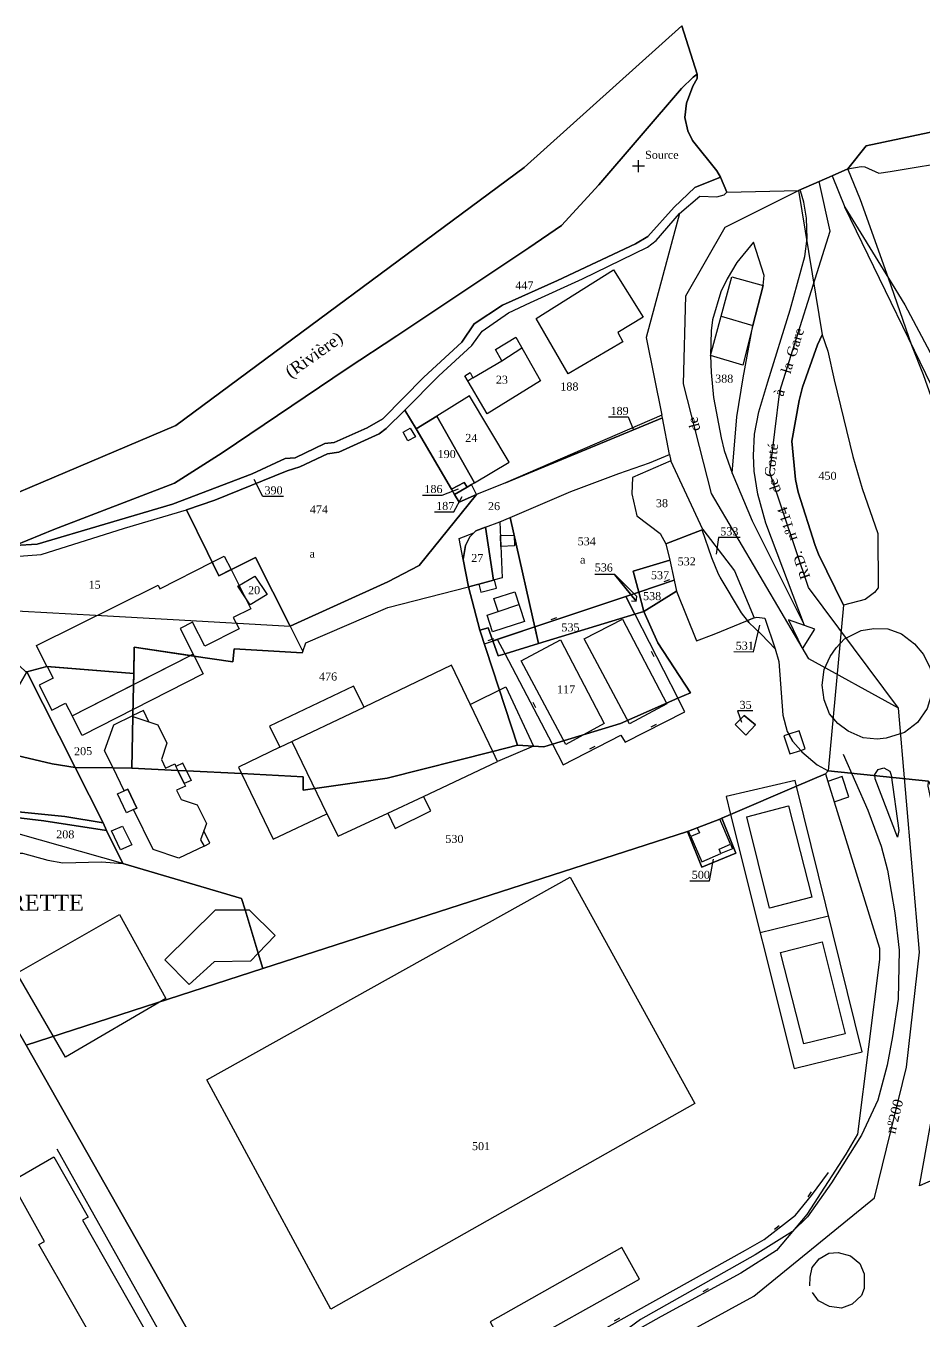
# Model space of a CAD drawing. Extents: x 1207496 to 1208323, y 6152740 to 6153721.
# Drawn here: x 1207874.5 to 1208099, y 6153397.5 to 6153721.1 of the extents above; entities that cross this region are included whole.
import ezdxf

# ---------------------------------------------------------------- set-up
doc = ezdxf.new("R2010")
doc.units = 0
doc.linetypes.add('CONTINU', pattern=[0])
doc.layers.get('0').update_dxf_attribs({"linetype": 'CONTINU'})
for name, color, linetype in [('1LIEUDIT', 7, 'CONTINU'), ('1PARCELLE', 7, 'CONTINU'), ('1SECTION', 7, 'CONTINU'), ('1SUBDFISC', 7, 'CONTINU'), ('1SUBDSECT', 7, 'CONTINU'), ('1TRONFLUV', 7, 'CONTINU'), ('1TROUPARCELLE', 7, 'CONTINU'), ('1ZONCOMM', 7, 'CONTINU'), ('3BATIDUR', 7, 'CONTINU'), ('3BATILEGER', 7, 'CONTINU'), ('3CALVAIRE', 7, 'CONTINU'), ('3CALVAIRETEX', 7, 'CONTINU'), ('3CHEMIN', 7, 'CONTINU'), ('3FISCLINE', 7, 'CONTINUOUS'), ('3FLECHEPAR', 7, 'CONTINU'), ('3LIEUDITTEX', 7, 'CONTINU'), ('3LIMNONPARC', 7, 'CONTINU'), ('3MURNONMI', 7, 'CONTINU'), ('3PARCELLETEX', 7, 'CONTINU'), ('3SENTIER', 7, 'CONTINU'), ('3SNCF', 7, 'CONTINU'), ('3SUBDFISCTEX', 7, 'CONTINU'), ('3TRONFLUVTEX', 7, 'CONTINU'), ('3ZONCOMMTEX', 7, 'CONTINU')]:
    doc.layers.add(name, color=color, linetype=linetype)
doc.styles.get("Standard").update_dxf_attribs({"font": 'Times New Roman'})

# ---------------------------------------------------------------- blocks, each defined once
blk = doc.blocks.new('MURNOMI')
blk.add_line((-0.75, 0.5), (0.75, 0.5))
blk = doc.blocks.new('DETATOPO')
for points in [[(-1.5, 0), (1.5, 0)], [(0, -1.5), (0, 1.5)]]:
    blk.add_lwpolyline(points)

msp = doc.modelspace()

# ---------------------------------------------------------------- linework, layer by layer
at = {"layer": '1LIEUDIT'}
for points in [[(1207836.22, 6153589.14), (1207912, 6153621.29), (1207999, 6153685.72), (1208038.39, 6153721.12), (1208042.26, 6153709.04), (1208042.22, 6153707.98), (1208041.14, 6153706.04), (1208039.57, 6153701.84), (1208039.17, 6153698.27), (1208039.9, 6153694.91), (1208041.11, 6153692.51), (1208047.21, 6153684.9), (1208048.06, 6153683.34), (1208049.71, 6153679.57), (1208067.58, 6153679.99), (1208073.48, 6153643.96), (1208073.48, 6153643.96), (1208072.32, 6153641.46), (1208068.59, 6153630.81), (1208067.72, 6153627.55), (1208065.95, 6153617.38), (1208066.85, 6153607.79), (1208067.5, 6153604.64), (1208071.78, 6153591.27), (1208072.59, 6153589.14), (1208078.8, 6153576.4), (1208074.99, 6153535), (1208074.34, 6153534.21), (1208067.09, 6153531.11), (1208050.62, 6153524.06), (1208048.43, 6153523.13), (1208047.93, 6153522.93), (1208042.29, 6153520.76), (1208040.05, 6153519.89), (1208039.81, 6153519.8), (1207933.71, 6153485.6), (1207874.55, 6153466.43), (1207871.32, 6153472.1)], [(1208104.53, 6153695.36), (1208084.47, 6153691.12), (1208079.89, 6153685.39), (1208075.98, 6153683.67), (1208072.75, 6153682.26), (1208067.58, 6153679.99), (1208073.48, 6153643.96), (1208073.48, 6153643.96), (1208072.32, 6153641.46), (1208068.59, 6153630.81), (1208067.72, 6153627.55), (1208065.95, 6153617.38), (1208066.85, 6153607.79), (1208067.5, 6153604.64), (1208071.78, 6153591.27), (1208072.59, 6153589.14), (1208078.8, 6153576.4), (1208074.99, 6153535), (1208100.09, 6153532.43)], [(1208100.09, 6153532.43), (1208074.99, 6153535), (1208074.34, 6153534.21), (1208067.09, 6153531.11), (1208050.62, 6153524.06), (1208048.43, 6153523.13), (1208047.93, 6153522.93), (1208042.29, 6153520.76), (1208040.05, 6153519.89), (1208039.81, 6153519.8), (1207933.71, 6153485.6), (1207874.55, 6153466.43), (1207871.32, 6153472.1)]]:
    msp.add_lwpolyline(points, dxfattribs=at)
at = {"layer": '1PARCELLE'}
for points in [[(1208048.06, 6153683.34), (1208047.21, 6153684.9), (1208041.11, 6153692.51), (1208039.9, 6153694.91), (1208039.17, 6153698.27), (1208039.57, 6153701.84), (1208041.14, 6153706.04), (1208042.22, 6153707.98), (1208042.26, 6153709.04), (1208041.23, 6153708.34), (1208038.38, 6153705.5), (1208017.66, 6153681.38), (1208008.39, 6153671.25), (1208000.18, 6153665.7), (1207967.24, 6153643.68), (1207954.82, 6153635.5), (1207923.57, 6153614.4), (1207911.66, 6153606.83), (1207881.48, 6153595.26), (1207871.79, 6153591.29), (1207877.33, 6153591.62), (1207911.17, 6153601.58), (1207931.07, 6153609.2), (1207939.32, 6153613.06), (1207941.81, 6153613.21), (1207949.19, 6153616.78), (1207951.52, 6153617.03), (1207959.82, 6153620.69), (1207963.75, 6153622.96), (1207973.97, 6153633.34), (1207983.48, 6153642.06), (1207986.53, 6153646.64), (1207993.59, 6153651.3), (1208007.38, 6153657.49), (1208026.82, 6153666.65), (1208029.9, 6153668.48), (1208036.52, 6153675.83), (1208041.65, 6153680.72), (1208048.06, 6153683.34)], [(1207985.84, 6153606.5), (1207986.61, 6153606.96), (1207995.26, 6153612.1), (1207985.38, 6153628.7), (1207977.2, 6153623.62), (1207972.06, 6153620.41), (1207969.24, 6153625.12), (1207977.74, 6153633.67), (1207985.96, 6153641.29), (1207988.53, 6153644.88), (1207995.15, 6153649.42), (1208000.58, 6153652.02), (1208013.58, 6153657.93), (1208029.88, 6153665.81), (1208031.97, 6153667.52), (1208037.86, 6153674.28), (1208029.5, 6153643.22), (1208033.45, 6153623.89), (1207994.34, 6153606.97), (1207987.15, 6153604), (1207985.84, 6153606.5)], [(1208053.72, 6153633.16), (1208056.18, 6153646.25), (1208058.74, 6153656.21), (1208059.01, 6153658.76), (1208056.3, 6153667.1), (1208052.14, 6153661.96), (1208049.74, 6153657.94), (1208048.19, 6153654.63), (1208046.1, 6153647.66), (1208045.75, 6153644.92), (1208045.57, 6153638.79), (1208045.73, 6153634.51), (1208046.33, 6153628.23), (1208048.22, 6153618.2), (1208049, 6153615.05), (1208051.01, 6153609.39), (1208052.17, 6153623.41), (1208053.72, 6153633.16)], [(1207989.81, 6153624.19), (1207984.17, 6153633.66), (1207985.5, 6153634.5), (1207986.22, 6153633.15), (1207993.41, 6153637.45), (1207991.84, 6153640.23), (1207996.93, 6153643.35), (1208003.12, 6153632.43), (1207989.81, 6153624.19)], [(1208084.26, 6153577.78), (1208078.8, 6153576.4), (1208072.59, 6153589.14), (1208071.78, 6153591.27), (1208067.5, 6153604.64), (1208066.85, 6153607.79), (1208065.95, 6153617.38), (1208067.72, 6153627.55), (1208068.59, 6153630.81), (1208072.32, 6153641.46), (1208073.48, 6153643.96), (1208074.87, 6153639.82), (1208076.52, 6153632.7), (1208081.18, 6153613.48), (1208083.45, 6153605.56), (1208087.37, 6153594.26), (1208087.5, 6153580.74), (1208086.6, 6153579.53), (1208084.26, 6153577.78)], [(1207986.61, 6153606.96), (1207995.26, 6153612.1), (1207985.38, 6153628.7), (1207977.2, 6153623.62), (1207986.61, 6153606.96)], [(1207987.15, 6153604), (1207972.78, 6153586.25), (1207964.92, 6153582.22), (1207940.55, 6153571.13), (1207931.89, 6153588.3), (1207925.37, 6153585.03), (1207922.73, 6153583.7), (1207919.87, 6153589.54), (1207914.62, 6153600.22), (1207921.7, 6153602.6), (1207939.77, 6153609.92), (1207942.96, 6153610.94), (1207949.92, 6153614.16), (1207952.73, 6153614.6), (1207962.77, 6153619.16), (1207964.53, 6153620.48), (1207969.24, 6153625.12), (1207972.06, 6153620.41), (1207980.89, 6153605.33), (1207981.65, 6153604.02), (1207982.76, 6153602.13), (1207987.15, 6153604)], [(1207985.84, 6153606.5), (1207986.61, 6153606.96), (1207977.2, 6153623.62), (1207972.06, 6153620.41), (1207980.89, 6153605.33), (1207984.04, 6153607.06), (1207984.76, 6153605.86), (1207985.84, 6153606.5)], [(1208033.45, 6153623.89), (1207994.34, 6153606.97), (1208033.57, 6153623.19), (1208033.45, 6153623.89)], [(1207985.15, 6153580.96), (1207983.82, 6153587.8), (1207984.38, 6153591.31), (1207985.47, 6153593.46), (1207986.45, 6153594.45), (1207986.99, 6153594.98), (1207989.33, 6153595.85), (1207992.94, 6153597.16), (1207995.53, 6153598.28), (1208010.71, 6153604.78), (1208022.67, 6153609.28), (1208030.34, 6153611.96), (1208035.38, 6153613.98), (1208033.57, 6153623.19), (1207994.34, 6153606.97), (1207987.15, 6153604), (1207972.78, 6153586.25), (1207964.92, 6153582.22), (1207940.55, 6153571.13), (1207943.68, 6153564.78), (1207944.44, 6153566.98), (1207964.95, 6153575.8), (1207985.15, 6153580.96)], [(1207991.16, 6153567.42), (1207989.99, 6153570.7), (1207987.98, 6153570.09), (1207985.15, 6153580.96), (1207987.71, 6153581.64), (1207991.4, 6153582.61), (1207989.33, 6153595.85), (1207992.94, 6153597.16), (1207995.53, 6153598.28), (1208010.71, 6153604.78), (1208022.67, 6153609.28), (1208030.34, 6153611.96), (1208035.38, 6153613.98), (1208035.7, 6153612.41), (1208026.08, 6153608.25), (1208025.91, 6153604.2), (1208027.16, 6153598.68), (1208033.02, 6153594.26), (1208034.41, 6153591.68), (1208035.43, 6153587.65), (1208026.3, 6153584.83), (1208027.67, 6153579.63), (1208024.39, 6153578.54), (1207991.16, 6153567.42)], [(1208034.41, 6153591.68), (1208043.47, 6153595.18), (1208043.67, 6153595.26), (1208035.7, 6153612.41), (1208026.08, 6153608.25), (1208025.91, 6153604.2), (1208027.16, 6153598.68), (1208033.02, 6153594.26), (1208034.41, 6153591.68)], [(1207981.65, 6153604.02), (1207984.76, 6153605.86), (1207984.04, 6153607.06), (1207980.89, 6153605.33), (1207981.65, 6153604.02)], [(1207987.15, 6153604), (1207985.84, 6153606.5), (1207984.76, 6153605.86), (1207981.65, 6153604.02), (1207982.76, 6153602.13), (1207987.15, 6153604)], [(1207879.77, 6153561.07), (1207874.74, 6153559.74), (1207874.48, 6153559.72), (1207862.05, 6153571.48), (1207860.82, 6153575.39), (1207858.53, 6153582.72), (1207871.71, 6153588.52), (1207878.33, 6153589.05), (1207899.14, 6153595.6), (1207914.62, 6153600.22), (1207919.87, 6153589.54), (1207922.73, 6153583.7), (1207925.37, 6153585.03), (1207931.89, 6153588.3), (1207940.55, 6153571.13), (1207943.68, 6153564.78), (1207943.57, 6153564.48), (1207926.56, 6153565.42), (1207926.23, 6153562.21), (1207915.89, 6153563.75), (1207901.61, 6153565.88), (1207901.47, 6153559.26), (1207879.77, 6153561.07)], [(1207985.15, 6153580.96), (1207987.71, 6153581.64), (1207991.4, 6153582.61), (1207989.33, 6153595.85), (1207986.99, 6153594.98), (1207986.45, 6153594.45), (1207985.47, 6153593.46), (1207984.38, 6153591.31), (1207983.82, 6153587.8), (1207985.15, 6153580.96)], [(1208037.1, 6153579.86), (1208042.13, 6153567.47), (1208046.52, 6153569.15), (1208054.81, 6153572.5), (1208053.31, 6153574.43), (1208047.99, 6153583.37), (1208047.55, 6153584.12), (1208045.89, 6153588.21), (1208043.47, 6153595.18), (1208034.41, 6153591.68), (1208035.43, 6153587.65), (1208036.51, 6153582.59), (1208037.1, 6153579.86)], [(1208054.81, 6153572.5), (1208053.31, 6153574.43), (1208047.99, 6153583.37), (1208047.55, 6153584.12), (1208045.89, 6153588.21), (1208043.47, 6153595.18), (1208043.67, 6153595.26), (1208051.62, 6153584.92), (1208056.48, 6153573.18), (1208054.81, 6153572.5)], [(1208027.67, 6153579.63), (1208026.3, 6153584.83), (1208035.43, 6153587.65), (1208036.51, 6153582.59), (1208027.67, 6153579.63)], [(1207930.57, 6153576.46), (1207927.47, 6153581.08), (1207931.69, 6153583.65), (1207934.81, 6153579.07), (1207930.57, 6153576.46)], [(1208036.51, 6153582.59), (1208037.1, 6153579.86), (1208028.95, 6153574.78), (1208027.67, 6153579.63), (1208036.51, 6153582.59)], [(1207932.55, 6153489.43), (1207929.29, 6153500.22), (1207928.41, 6153503.11), (1207898.76, 6153511.84), (1207894.68, 6153520.05), (1207893.8, 6153521.99), (1207886.81, 6153535.79), (1207896.29, 6153535.71), (1207900.95, 6153535.67), (1207912.5, 6153535.08), (1207914.67, 6153534.98), (1207928.43, 6153534.27), (1207943.82, 6153533.49), (1207943.78, 6153530.16), (1207964.83, 6153533.12), (1207991.19, 6153539.8), (1207997.39, 6153541.37), (1208003.97, 6153540.98), (1208006.07, 6153541.63), (1208023.07, 6153546.83), (1208037.42, 6153553.09), (1208040.56, 6153554.47), (1208032.43, 6153566.93), (1208028.95, 6153574.78), (1208037.1, 6153579.86), (1208042.13, 6153567.47), (1208046.52, 6153569.15), (1208054.81, 6153572.5), (1208055.15, 6153572.07), (1208058.33, 6153569.03), (1208061.74, 6153565.46), (1208062.69, 6153562.26), (1208063.66, 6153548.89), (1208064.75, 6153544.82), (1208065.14, 6153544.13), (1208066.18, 6153542.34), (1208068.13, 6153540.06), (1208068.41, 6153539.74), (1208072.23, 6153536.47), (1208074.99, 6153535), (1208074.34, 6153534.21), (1208067.09, 6153531.11), (1208050.62, 6153524.06), (1208048.43, 6153523.13), (1208047.93, 6153522.93), (1208042.29, 6153520.76), (1208040.05, 6153519.89), (1208039.81, 6153519.8), (1207933.71, 6153485.6), (1207932.55, 6153489.43)], [(1207997.39, 6153541.37), (1207991.19, 6153539.8), (1207964.83, 6153533.12), (1207943.78, 6153530.16), (1207943.82, 6153533.49), (1207928.43, 6153534.27), (1207914.67, 6153534.98), (1207912.5, 6153535.08), (1207900.95, 6153535.67), (1207901.23, 6153548.56), (1207901.23, 6153548.77), (1207901.4, 6153556.32), (1207901.47, 6153559.26), (1207901.61, 6153565.88), (1207915.89, 6153563.75), (1207926.23, 6153562.21), (1207926.56, 6153565.42), (1207943.57, 6153564.48), (1207943.68, 6153564.78), (1207944.44, 6153566.98), (1207964.95, 6153575.8), (1207985.15, 6153580.96), (1207987.98, 6153570.09), (1207997.39, 6153541.37)], [(1208026.67, 6153574.09), (1208002.63, 6153566.77), (1207994.27, 6153564.22), (1207992.49, 6153563.69), (1207991.16, 6153567.42), (1208024.39, 6153578.54), (1208026.67, 6153574.09)], [(1208027.67, 6153579.63), (1208028.95, 6153574.78), (1208026.67, 6153574.09), (1208024.39, 6153578.54), (1208027.67, 6153579.63)], [(1208028.95, 6153574.78), (1208032.43, 6153566.93), (1208040.56, 6153554.47), (1208037.42, 6153553.09), (1208023.07, 6153546.83), (1208006.07, 6153541.63), (1208003.97, 6153540.98), (1207997.39, 6153541.37), (1207987.98, 6153570.09), (1207989.99, 6153570.7), (1207991.16, 6153567.42), (1207992.49, 6153563.69), (1207994.27, 6153564.22), (1208002.63, 6153566.77), (1208026.67, 6153574.09), (1208028.95, 6153574.78)], [(1208061.74, 6153565.46), (1208058.33, 6153569.03), (1208055.15, 6153572.07), (1208054.81, 6153572.5), (1208056.48, 6153573.18), (1208057.16, 6153573.37), (1208059.2, 6153573.15), (1208061.74, 6153565.46)], [(1207886.81, 6153535.79), (1207881.1, 6153536.72), (1207864.76, 6153540.54), (1207854.02, 6153544.32), (1207858.52, 6153556.1), (1207861.84, 6153554.62), (1207863.07, 6153555.32), (1207870.34, 6153551.97), (1207874.74, 6153559.74), (1207886.81, 6153535.79)], [(1207900.95, 6153535.67), (1207896.29, 6153535.71), (1207886.81, 6153535.79), (1207874.74, 6153559.74), (1207879.77, 6153561.07), (1207901.47, 6153559.26), (1207901.4, 6153556.32), (1207901.23, 6153548.77), (1207901.23, 6153548.56), (1207900.95, 6153535.67)], [(1208054.03, 6153548.78), (1208051.71, 6153546.53), (1208054.43, 6153543.9), (1208056.86, 6153546.43), (1208054.03, 6153548.78)], [(1208100.09, 6153532.43), (1208104.73, 6153523.25), (1208108.87, 6153515.07), (1208103.94, 6153512.45), (1208120.94, 6153480.67), (1208126.04, 6153483.48), (1208136.27, 6153464.66), (1208115.85, 6153453.76), (1208103.02, 6153446.9), (1208106.1, 6153440.86), (1208109.12, 6153442.4), (1208111.91, 6153436.85), (1208104.02, 6153433.99), (1208097.82, 6153431.28), (1208103.92, 6153464.97), (1208105.04, 6153471.38), (1208106.64, 6153489.52), (1208104.65, 6153503.81), (1208102.8, 6153516.65), (1208101.77, 6153522.66), (1208099.97, 6153531.13), (1208100.09, 6153532.43)], [(1207898.76, 6153511.84), (1207867.5, 6153520.63), (1207839.25, 6153529.19), (1207832.96, 6153525.57), (1207831.66, 6153524.82), (1207808.66, 6153511.56), (1207810.08, 6153507.35), (1207805.8, 6153501.6), (1207826.06, 6153513.27), (1207846.02, 6153518.87), (1207853.52, 6153516.65), (1207870.12, 6153514.37), (1207873.71, 6153514.37), (1207880.04, 6153512.62), (1207883.79, 6153511.95), (1207893.45, 6153512.27), (1207898.76, 6153511.84)], [(1207894.68, 6153520.05), (1207898.76, 6153511.84), (1207867.5, 6153520.63), (1207839.25, 6153529.19), (1207864.92, 6153524.14), (1207879.01, 6153522.48), (1207894.68, 6153520.05)], [(1208039.81, 6153519.8), (1208040.05, 6153519.89), (1208042.29, 6153520.76), (1208047.93, 6153522.93), (1208048.43, 6153523.13), (1208051.9, 6153514.39), (1208043.38, 6153510.94), (1208039.81, 6153519.8)], [(1207898.76, 6153511.84), (1207928.41, 6153503.11), (1207929.29, 6153500.22), (1207932.55, 6153489.43), (1207933.71, 6153485.6), (1207874.55, 6153466.43), (1207871.32, 6153472.1), (1207801.03, 6153432.57), (1207781.05, 6153469.32), (1207805.8, 6153501.6), (1207826.06, 6153513.27), (1207846.02, 6153518.87), (1207853.52, 6153516.65), (1207870.12, 6153514.37), (1207873.71, 6153514.37), (1207880.04, 6153512.62), (1207883.79, 6153511.95), (1207893.45, 6153512.27), (1207898.76, 6153511.84)], [(1207801.03, 6153432.57), (1207871.32, 6153472.1), (1207874.55, 6153466.43), (1207915.5, 6153394.27), (1207940.05, 6153351.5), (1207928.91, 6153345.23), (1207927.25, 6153343.82), (1207916.49, 6153338.29), (1207867.15, 6153310.73), (1207837.82, 6153363.09), (1207827.27, 6153380.56), (1207803.28, 6153422.78), (1207798.49, 6153431.11), (1207801.03, 6153432.57)]]:
    msp.add_lwpolyline(points, close=True, dxfattribs=at)
for points in [[(1208105.03, 6153616.26), (1208098.78, 6153633.96), (1208095.89, 6153641.28), (1208090.04, 6153658.06), (1208083.08, 6153677.63), (1208079.89, 6153685.39), (1208083.25, 6153685.99), (1208084.16, 6153685.89), (1208087.61, 6153684.33), (1208090.5, 6153684.76), (1208107.56, 6153687.54)], [(1207871.71, 6153588.52), (1207878.33, 6153589.05), (1207899.14, 6153595.6), (1207914.62, 6153600.22), (1207921.7, 6153602.6), (1207939.77, 6153609.92), (1207942.96, 6153610.94), (1207949.92, 6153614.16), (1207952.73, 6153614.6), (1207962.77, 6153619.16), (1207964.53, 6153620.48), (1207969.24, 6153625.12), (1207977.74, 6153633.67), (1207985.96, 6153641.29), (1207988.53, 6153644.88), (1207995.15, 6153649.42), (1208000.58, 6153652.02), (1208013.58, 6153657.93), (1208029.88, 6153665.81), (1208031.97, 6153667.52), (1208037.86, 6153674.28), (1208042.93, 6153678.58), (1208047.13, 6153678.39), (1208049, 6153678.93), (1208049.71, 6153679.57), (1208048.06, 6153683.34), (1208048.06, 6153683.34), (1208041.65, 6153680.72), (1208036.52, 6153675.83), (1208029.9, 6153668.48), (1208026.82, 6153666.65), (1208007.38, 6153657.49), (1207993.59, 6153651.3), (1207986.53, 6153646.64), (1207983.48, 6153642.06), (1207973.97, 6153633.34), (1207963.75, 6153622.96), (1207959.82, 6153620.69), (1207951.52, 6153617.03), (1207949.19, 6153616.78), (1207941.81, 6153613.21), (1207939.32, 6153613.06), (1207931.07, 6153609.2), (1207911.17, 6153601.58), (1207877.33, 6153591.62), (1207871.79, 6153591.29)], [(1207874.48, 6153559.72), (1207874.74, 6153559.74), (1207870.34, 6153551.97)], [(1207864.76, 6153540.54), (1207881.1, 6153536.72), (1207886.81, 6153535.79), (1207886.81, 6153535.79), (1207893.8, 6153521.99), (1207884.22, 6153523.57), (1207865.05, 6153525.51)], [(1207915.5, 6153394.27), (1207874.55, 6153466.43), (1207933.71, 6153485.6), (1207933.71, 6153485.6), (1208039.81, 6153519.8), (1208043.38, 6153510.94), (1208051.9, 6153514.39), (1208048.43, 6153523.13), (1208050.62, 6153524.06), (1208067.09, 6153531.11), (1208074.34, 6153534.21), (1208074.93, 6153532.28), (1208076.49, 6153527.25), (1208087.79, 6153490.62), (1208087.84, 6153487.83), (1208082.33, 6153444.17), (1208079.38, 6153439.18), (1208069.62, 6153424.1), (1208062.12, 6153415.07), (1208053.16, 6153409.44), (1208033.22, 6153398.6), (1208014.78, 6153388.19)], [(1207865.05, 6153525.51), (1207884.22, 6153523.57), (1207893.8, 6153521.99), (1207893.8, 6153521.99), (1207894.68, 6153520.05), (1207879.01, 6153522.48), (1207864.92, 6153524.14)]]:
    msp.add_lwpolyline(points, dxfattribs=at)
at = {"layer": '1SECTION'}
msp.add_lwpolyline([(1207836.22, 6153589.14), (1207912, 6153621.29), (1207999, 6153685.72), (1208038.39, 6153721.12), (1208042.26, 6153709.04), (1208042.22, 6153707.98), (1208041.14, 6153706.04), (1208039.57, 6153701.84), (1208039.17, 6153698.27), (1208039.9, 6153694.91), (1208041.11, 6153692.51), (1208047.21, 6153684.9), (1208048.06, 6153683.34), (1208049.71, 6153679.57), (1208067.58, 6153679.99), (1208072.75, 6153682.26), (1208075.98, 6153683.67), (1208079.89, 6153685.39), (1208084.47, 6153691.12), (1208104.53, 6153695.36)], dxfattribs=at)
at = {"layer": '1SUBDFISC'}
for points in [[(1207981.65, 6153604.02), (1207980.89, 6153605.33), (1207972.06, 6153620.41), (1207969.24, 6153625.12), (1207964.53, 6153620.48), (1207962.77, 6153619.16), (1207952.73, 6153614.6), (1207949.92, 6153614.16), (1207942.96, 6153610.94), (1207939.77, 6153609.92), (1207921.7, 6153602.6), (1207914.62, 6153600.22), (1207919.87, 6153589.54), (1207922.73, 6153583.7), (1207925.37, 6153585.03), (1207931.89, 6153588.3), (1207940.55, 6153571.13), (1207964.92, 6153582.22), (1207972.78, 6153586.25), (1207987.15, 6153604), (1207982.76, 6153602.13), (1207981.65, 6153604.02)], [(1207995.53, 6153598.28), (1208010.71, 6153604.78), (1208022.67, 6153609.28), (1208030.34, 6153611.96), (1208035.38, 6153613.98), (1208035.7, 6153612.41), (1208026.08, 6153608.25), (1208025.91, 6153604.2), (1208027.16, 6153598.68), (1208033.02, 6153594.26), (1208034.41, 6153591.68), (1208035.43, 6153587.65), (1208026.3, 6153584.83), (1208028.95, 6153574.78), (1208026.67, 6153574.09), (1208002.63, 6153566.77), (1207995.53, 6153598.28)], [(1207991.4, 6153582.61), (1207989.33, 6153595.85), (1207992.94, 6153597.16), (1207995.53, 6153598.28), (1208002.63, 6153566.77), (1207994.27, 6153564.22), (1207992.49, 6153563.69), (1207989.99, 6153570.7), (1207987.98, 6153570.09), (1207985.15, 6153580.96), (1207987.71, 6153581.64), (1207991.4, 6153582.61)]]:
    msp.add_lwpolyline(points, close=True, dxfattribs=at)
at = {"layer": '1SUBDSECT'}
msp.add_lwpolyline([(1207836.22, 6153589.14), (1207912, 6153621.29), (1207999, 6153685.72), (1208038.39, 6153721.12), (1208042.26, 6153709.04), (1208042.22, 6153707.98), (1208041.14, 6153706.04), (1208039.57, 6153701.84), (1208039.17, 6153698.27), (1208039.9, 6153694.91), (1208041.11, 6153692.51), (1208047.21, 6153684.9), (1208048.06, 6153683.34), (1208049.71, 6153679.57), (1208067.58, 6153679.99), (1208072.75, 6153682.26), (1208075.98, 6153683.67), (1208079.89, 6153685.39), (1208084.47, 6153691.12), (1208104.53, 6153695.36)], dxfattribs=at)
at = {"layer": '1TRONFLUV'}
msp.add_lwpolyline([(1207871.79, 6153591.29), (1207881.48, 6153595.26), (1207911.66, 6153606.83), (1207923.57, 6153614.4), (1207954.82, 6153635.5), (1207967.24, 6153643.68), (1208000.18, 6153665.7), (1208008.39, 6153671.25), (1208017.66, 6153681.38), (1208038.38, 6153705.5), (1208041.23, 6153708.34), (1208042.26, 6153709.04), (1208038.39, 6153721.12), (1207999, 6153685.72), (1207912, 6153621.29), (1207836.22, 6153589.14)], dxfattribs=at)
at = {"layer": '1TROUPARCELLE'}
for points in [[(1207984.17, 6153633.66), (1207985.5, 6153634.5), (1207986.22, 6153633.15), (1207993.41, 6153637.45), (1207991.84, 6153640.23), (1207996.93, 6153643.35), (1208003.12, 6153632.43), (1207989.81, 6153624.19), (1207984.17, 6153633.66)], [(1207927.47, 6153581.08), (1207931.69, 6153583.65), (1207934.81, 6153579.07), (1207930.57, 6153576.46), (1207927.47, 6153581.08)], [(1208051.71, 6153546.53), (1208054.03, 6153548.78), (1208056.86, 6153546.43), (1208054.43, 6153543.9), (1208051.71, 6153546.53)]]:
    msp.add_lwpolyline(points, close=True, dxfattribs=at)
at = {"layer": '1ZONCOMM'}
for points in [[(1208084.47, 6153691.12), (1208104.53, 6153695.36), (1208119.99, 6153694.6), (1208138.57, 6153683.58), (1208153.1, 6153667.04), (1208155.07, 6153663.79), (1208176.37, 6153618.13), (1208244.63, 6153482.34), (1208258.78, 6153460.94), (1208280.22, 6153439.09)], [(1208084.47, 6153691.12), (1208104.53, 6153695.36), (1208119.99, 6153694.6), (1208138.57, 6153683.58), (1208153.1, 6153667.04), (1208155.07, 6153663.79), (1208176.37, 6153618.13), (1208244.63, 6153482.34), (1208258.78, 6153460.94), (1208280.22, 6153439.09)], [(1208084.47, 6153691.12), (1208104.53, 6153695.36), (1208119.99, 6153694.6), (1208138.57, 6153683.58), (1208153.1, 6153667.04), (1208155.07, 6153663.79), (1208176.37, 6153618.13), (1208244.63, 6153482.34), (1208258.78, 6153460.94), (1208280.22, 6153439.09)], [(1208092.53, 6153550.6), (1208070.11, 6153580.81), (1208060.41, 6153609.52), (1208062.88, 6153629.84), (1208075.48, 6153669.86), (1208072.75, 6153682.26)], [(1208092.53, 6153550.6), (1208070.11, 6153580.81), (1208060.41, 6153609.52), (1208062.88, 6153629.84), (1208075.48, 6153669.86), (1208072.75, 6153682.26)], [(1207723.94, 6153221.54), (1207736.24, 6153230.5), (1207760.65, 6153242.37), (1207808.7, 6153268.35), (1208056.45, 6153403.71), (1208086.57, 6153428.3), (1208094.53, 6153460.92), (1208097.83, 6153489.62), (1208092.53, 6153550.6), (1208070.19, 6153562.95), (1208045.87, 6153604.29), (1208038.85, 6153631.72), (1208039.44, 6153653.71), (1208049.25, 6153670.8), (1208067.58, 6153679.99)], [(1207723.94, 6153221.54), (1207736.24, 6153230.5), (1207760.65, 6153242.37), (1207808.7, 6153268.35), (1208056.45, 6153403.71), (1208086.57, 6153428.3), (1208094.53, 6153460.92), (1208097.83, 6153489.62), (1208092.53, 6153550.6), (1208070.19, 6153562.95), (1208045.87, 6153604.29), (1208038.85, 6153631.72), (1208039.44, 6153653.71), (1208049.25, 6153670.8), (1208067.58, 6153679.99)], [(1207723.94, 6153221.54), (1207736.24, 6153230.5), (1207760.65, 6153242.37), (1207808.7, 6153268.35), (1208056.45, 6153403.71), (1208086.57, 6153428.3), (1208094.53, 6153460.92), (1208097.83, 6153489.62), (1208092.53, 6153550.6), (1208070.19, 6153562.95), (1208045.87, 6153604.29), (1208038.85, 6153631.72), (1208039.44, 6153653.71), (1208049.25, 6153670.8), (1208067.58, 6153679.99)]]:
    msp.add_lwpolyline(points, dxfattribs=at)
at = {"layer": '3BATIDUR'}
for points in [[(1208009.98, 6153634.19), (1208002, 6153648.03), (1208021.36, 6153660.15), (1208028.73, 6153648.37), (1208022.43, 6153644.52), (1208023.69, 6153642.19), (1208009.98, 6153634.19)], [(1208045.57, 6153638.79), (1208050.94, 6153658.45), (1208058.74, 6153656.21), (1208056.18, 6153646.25), (1208053.64, 6153636.35), (1208045.57, 6153638.79)], [(1207984.17, 6153633.66), (1207985.5, 6153634.5), (1207986.22, 6153633.15), (1207993.41, 6153637.45), (1207991.84, 6153640.23), (1207996.93, 6153643.35), (1208003.12, 6153632.43), (1207989.81, 6153624.19), (1207984.17, 6153633.66)], [(1207986.61, 6153606.96), (1207995.26, 6153612.1), (1207985.38, 6153628.7), (1207977.2, 6153623.62), (1207986.61, 6153606.96)], [(1207977.2, 6153623.62), (1207986.61, 6153606.96), (1207985.84, 6153606.5), (1207984.76, 6153605.86), (1207984.04, 6153607.06), (1207980.89, 6153605.33), (1207972.06, 6153620.41), (1207977.2, 6153623.62)], [(1207968.77, 6153619.63), (1207970.53, 6153620.58), (1207971.87, 6153618.41), (1207969.98, 6153617.4), (1207968.77, 6153619.63)], [(1207984.76, 6153605.86), (1207981.65, 6153604.02), (1207980.89, 6153605.33), (1207984.04, 6153607.06), (1207984.76, 6153605.86)], [(1207986.45, 6153594.45), (1207985.47, 6153593.46), (1207984.38, 6153591.31), (1207983.82, 6153587.8), (1207982.79, 6153593.07), (1207986.45, 6153594.45)], [(1207991.4, 6153582.61), (1207987.71, 6153581.64), (1207985.15, 6153580.96), (1207983.82, 6153587.8), (1207984.38, 6153591.31), (1207985.47, 6153593.46), (1207986.45, 6153594.45), (1207986.99, 6153594.98), (1207989.33, 6153595.85), (1207991.4, 6153582.61)], [(1207991.6, 6153582.66), (1207991.4, 6153582.61), (1207989.33, 6153595.85), (1207992.94, 6153597.16), (1207993.51, 6153583.17), (1207991.6, 6153582.66)], [(1207921.06, 6153587.11), (1207924.06, 6153588.64), (1207925.79, 6153585.25), (1207922.73, 6153583.7), (1207921.06, 6153587.11)], [(1207879.77, 6153561.07), (1207877.14, 6153566.32), (1207907.54, 6153581.37), (1207907.98, 6153580.47), (1207921.06, 6153587.11), (1207922.73, 6153583.7), (1207925.79, 6153585.25), (1207927.8, 6153581.28), (1207927.47, 6153581.08), (1207929.25, 6153578.43), (1207930.74, 6153575.48), (1207926.35, 6153573.25), (1207927.78, 6153570.44), (1207919.2, 6153566.09), (1207916.15, 6153572.1), (1207913.06, 6153570.52), (1207916.32, 6153564.12), (1207915.65, 6153563.79), (1207901.61, 6153565.88), (1207901.47, 6153559.26), (1207879.77, 6153561.07)], [(1207927.47, 6153581.08), (1207927.8, 6153581.28), (1207929.25, 6153578.43), (1207927.47, 6153581.08)], [(1207991.6, 6153582.66), (1207991.4, 6153582.61), (1207987.71, 6153581.64), (1207988.21, 6153579.61), (1207992.13, 6153580.63), (1207991.6, 6153582.66)], [(1207991.46, 6153578), (1207996.66, 6153579.72), (1207999.14, 6153572.27), (1207991.12, 6153569.68), (1207989.81, 6153573.86), (1207992.52, 6153574.77), (1207991.46, 6153578)], [(1207915.65, 6153563.79), (1207901.61, 6153565.88), (1207901.46, 6153558.8), (1207901.41, 6153556.55), (1207915.65, 6153563.79)], [(1207879.81, 6153561.07), (1207881.3, 6153558.13), (1207877.85, 6153556.38), (1207881, 6153550.15), (1207884.45, 6153551.91), (1207886.06, 6153548.75), (1207901.41, 6153556.55), (1207901.47, 6153559.26), (1207879.81, 6153561.07)], [(1207927.64, 6153535.91), (1207928.43, 6153534.27), (1207943.82, 6153533.49), (1207943.78, 6153530.16), (1207964.83, 6153533.12), (1207991.19, 6153539.8), (1207980.89, 6153561.34), (1207959.03, 6153550.86), (1207956.41, 6153556.11), (1207935.41, 6153546.16), (1207937.99, 6153540.85), (1207927.64, 6153535.91)], [(1207900.95, 6153535.67), (1207896.29, 6153535.71), (1207894.2, 6153540), (1207896.52, 6153546.49), (1207901.23, 6153548.77), (1207901.23, 6153548.56), (1207900.95, 6153535.67)], [(1207905.27, 6153547.19), (1207907.5, 6153546.44), (1207909.72, 6153541.88), (1207908.42, 6153537.81), (1207909.42, 6153535.6), (1207911.72, 6153536.69), (1207912.01, 6153536.09), (1207912.5, 6153535.08), (1207900.95, 6153535.67), (1207901.23, 6153548.56), (1207905.27, 6153547.19)], [(1208063.87, 6153543.71), (1208065.44, 6153539.18), (1208068.13, 6153540.06), (1208066.18, 6153542.34), (1208065.14, 6153544.13), (1208063.87, 6153543.71)], [(1207991.19, 6153539.8), (1207964.83, 6153533.12), (1207943.78, 6153530.16), (1207943.82, 6153533.49), (1207928.43, 6153534.27), (1207936.32, 6153517.91), (1207949.75, 6153524.25), (1207952.55, 6153518.64), (1207964.98, 6153524.38), (1207966.78, 6153520.59), (1207975.67, 6153524.97), (1207973.85, 6153528.57), (1207992.4, 6153537.28), (1207991.19, 6153539.8)], [(1207919.04, 6153516.18), (1207912.75, 6153513.17), (1207906.3, 6153515.28), (1207901.39, 6153525.28), (1207902.23, 6153525.67), (1207900, 6153530.37), (1207899.08, 6153529.96), (1207896.29, 6153535.71), (1207900.95, 6153535.67), (1207912.5, 6153535.08), (1207914.07, 6153531.81), (1207914.39, 6153531.14), (1207912.14, 6153530.13), (1207913.31, 6153527.78), (1207917.34, 6153526.46), (1207919.61, 6153521.81), (1207918.97, 6153520), (1207918.16, 6153517.73), (1207919.04, 6153516.18)], [(1207895.93, 6153519.97), (1207898.65, 6153521.16), (1207900.99, 6153516.52), (1207898.18, 6153515.21), (1207895.93, 6153519.97)], [(1208050.62, 6153516.61), (1208047.93, 6153522.93), (1208042.29, 6153520.76), (1208042.85, 6153519.44), (1208040.66, 6153518.53), (1208043.43, 6153512.27), (1208048.18, 6153514.29), (1208047.76, 6153515.4), (1208050.62, 6153516.61)], [(1207909.24, 6153487.77), (1207921.86, 6153500.2), (1207929.29, 6153500.22), (1207932.55, 6153489.43), (1207930.63, 6153487.44), (1207921.55, 6153487.27), (1207915.34, 6153481.6), (1207909.24, 6153487.77)], [(1207932.55, 6153489.43), (1207929.29, 6153500.22), (1207930.31, 6153500.21), (1207936.81, 6153493.84), (1207932.55, 6153489.43)], [(1207870.81, 6153432.32), (1207881.51, 6153438.49), (1207890.08, 6153423.44), (1207888.7, 6153422.69), (1207905.81, 6153392.56), (1207907.03, 6153393.25), (1207915.68, 6153377.93), (1207907.63, 6153373.42), (1207913.33, 6153363.63), (1207865.29, 6153336.5), (1207859.78, 6153346.17), (1207905.07, 6153371.95), (1207896.28, 6153387.36), (1207894.94, 6153386.65), (1207877.77, 6153416.6), (1207879.21, 6153417.39), (1207870.81, 6153432.32)], [(1207990.53, 6153397.27), (1207994.81, 6153389.49), (1208027.87, 6153407.98), (1208023.45, 6153415.84), (1207990.53, 6153397.27)]]:
    msp.add_lwpolyline(points, close=True, dxfattribs=at)
at = {"layer": '3BATILEGER'}
for points in [[(1207993.08, 6153593.76), (1207996.52, 6153593.9), (1207996.63, 6153591.17), (1207993.19, 6153591.05), (1207993.08, 6153593.76)], [(1207916.55, 6153563.65), (1207918.81, 6153559.21), (1207888.55, 6153543.84), (1207886.06, 6153548.75), (1207915.65, 6153563.79), (1207916.55, 6153563.65)], [(1207916.55, 6153563.65), (1207915.65, 6153563.79), (1207916.32, 6153564.12), (1207916.55, 6153563.65)], [(1207905.27, 6153547.19), (1207903.9, 6153550.06), (1207901.23, 6153548.77), (1207901.23, 6153548.56), (1207905.27, 6153547.19)], [(1207912.01, 6153536.09), (1207912.5, 6153535.08), (1207914.67, 6153534.98), (1207913.74, 6153536.86), (1207912.01, 6153536.09)], [(1207914.07, 6153531.81), (1207912.5, 6153535.08), (1207914.67, 6153534.98), (1207915.84, 6153532.58), (1207914.07, 6153531.81)], [(1207897.41, 6153529.21), (1207899.08, 6153529.96), (1207900, 6153530.37), (1207902.23, 6153525.67), (1207901.39, 6153525.28), (1207899.69, 6153524.51), (1207897.41, 6153529.21)], [(1207919.04, 6153516.18), (1207920.48, 6153516.86), (1207918.97, 6153520), (1207918.16, 6153517.73), (1207919.04, 6153516.18)], [(1208040.66, 6153518.53), (1208040.05, 6153519.89), (1208042.29, 6153520.76), (1208042.85, 6153519.44), (1208040.66, 6153518.53)], [(1208050.62, 6153516.61), (1208051.09, 6153515.52), (1208048.18, 6153514.29), (1208047.76, 6153515.4), (1208050.62, 6153516.61)]]:
    msp.add_lwpolyline(points, close=True, dxfattribs=at)
at = {"layer": '3CHEMIN'}
for points in [[(1208024.39, 6153578.54), (1208036.51, 6153582.59)], [(1207860.82, 6153575.39), (1207861.44, 6153575.53), (1207891.93, 6153573.84)], [(1207911.34, 6153572.75), (1207940.55, 6153571.13)], [(1207989.08, 6153566.73), (1208001.7, 6153570.95)], [(1207994.27, 6153564.22), (1207992.34, 6153567.82)], [(1207882.24, 6153440.53), (1207934.61, 6153347.07)], [(1207940.05, 6153351.5), (1208054.35, 6153415.23), (1208059.01, 6153417.84), (1208066.84, 6153423.95), (1208070.8, 6153428.85), (1208075.09, 6153434.57)], [(1208066.07, 6153419.83), (1208056.76, 6153413.99), (1208028.09, 6153397.84), (1208015.81, 6153388.77)]]:
    msp.add_lwpolyline(points, dxfattribs=at)
at = {"layer": '3FISCLINE'}
for points in [[(1208048.24, 6153648.6), (1208056.18, 6153646.25)], [(1207993.41, 6153637.45), (1207998.46, 6153640.65)], [(1207986.22, 6153633.15), (1207984.96, 6153632.33)], [(1207992.52, 6153574.77), (1207997.72, 6153576.52)], [(1207891.93, 6153573.84), (1207911.34, 6153572.75)], [(1208023.56, 6153572.89), (1208034.65, 6153551.73), (1208025.32, 6153546.69), (1208014.02, 6153567.97), (1208023.56, 6153572.89)], [(1208008.14, 6153567.69), (1208019.02, 6153546.82), (1208009.4, 6153541.53), (1207998.28, 6153562.47), (1208008.14, 6153567.69)], [(1207985.56, 6153551.59), (1207994.41, 6153555.97), (1208001.32, 6153541.14), (1207992.4, 6153537.28)], [(1207937.99, 6153540.85), (1207959.03, 6153550.86)], [(1207940.97, 6153542.27), (1207949.75, 6153524.25)], [(1207964.98, 6153524.38), (1207973.85, 6153528.57)], [(1208065.1, 6153526.25), (1208070.93, 6153503.38), (1208060.33, 6153500.64), (1208054.68, 6153523.46), (1208065.1, 6153526.25)], [(1207897.87, 6153499.1), (1207909.47, 6153478.11), (1207884.41, 6153463.45), (1207872.22, 6153484.42), (1207897.87, 6153499.1)], [(1208058.01, 6153494.55), (1208075.11, 6153498.7)], [(1208073.49, 6153492.24), (1208079.26, 6153469.27), (1208068.94, 6153466.76), (1208063.05, 6153489.61), (1208073.49, 6153492.24)]]:
    msp.add_lwpolyline(points, dxfattribs=at)
at = {"layer": '3FLECHEPAR'}
for points in [[(1208020.14, 6153623.41), (1208025.04, 6153623.4), (1208026.26, 6153620.33)], [(1207938.85, 6153603.55), (1207933.69, 6153603.56), (1207931.53, 6153607.76)], [(1207973.64, 6153603.89), (1207978.52, 6153603.88), (1207982.58, 6153605.4)], [(1207976.58, 6153599.67), (1207981.48, 6153599.66), (1207983.5, 6153603.56)], [(1208053.02, 6153593.29), (1208047.56, 6153593.3), (1208047, 6153589.11)], [(1208025.81, 6153577.46), (1208027, 6153577.33), (1208021.67, 6153583.99), (1208027, 6153577.33), (1208027.14, 6153578.52), (1208021.66, 6153584), (1208016.65, 6153584.03)], [(1208051.43, 6153564.76), (1208056.32, 6153564.75), (1208057.88, 6153571.35)], [(1208056.2, 6153549.94), (1208052.37, 6153549.95), (1208053.34, 6153547.13)], [(1208040.44, 6153507.49), (1208045.32, 6153507.48), (1208046.31, 6153512.9)]]:
    msp.add_lwpolyline(points, dxfattribs=at)
at = {"layer": '3LIMNONPARC'}
for points in [[(1208002.63, 6153566.77), (1208026.67, 6153574.09), (1208024.39, 6153578.54), (1208001.7, 6153570.95), (1208002.63, 6153566.77)], [(1208037.42, 6153553.09), (1208023.07, 6153546.83), (1208006.07, 6153541.63), (1207994.27, 6153564.22), (1208002.63, 6153566.77), (1208026.67, 6153574.09), (1208037.42, 6153553.09)], [(1208037.42, 6153553.09), (1208023.07, 6153546.83), (1208006.07, 6153541.63), (1208008.79, 6153536.44), (1208023.18, 6153543.91), (1208024.3, 6153542.11), (1208039.17, 6153549.68), (1208037.42, 6153553.09)], [(1208065.14, 6153544.13), (1208066.18, 6153542.34), (1208068.13, 6153540.06), (1208069.28, 6153540.44), (1208067.71, 6153544.99), (1208065.14, 6153544.13)], [(1208074.93, 6153532.28), (1208076.49, 6153527.25), (1208080.14, 6153528.51), (1208078.47, 6153533.52), (1208074.93, 6153532.28)], [(1208049.5, 6153528.53), (1208050.62, 6153524.06), (1208067.09, 6153531.11), (1208066.72, 6153532.59), (1208049.5, 6153528.53)], [(1208067.09, 6153531.11), (1208050.62, 6153524.06), (1208066.52, 6153460.6), (1208083.5, 6153464.77), (1208067.09, 6153531.11)], [(1207919.73, 6153457.79), (1208010.5, 6153508.44), (1208041.65, 6153451.85), (1207950.68, 6153400.47), (1207919.73, 6153457.79)]]:
    msp.add_lwpolyline(points, close=True, dxfattribs=at)
at = {"layer": '3SENTIER'}
for points in [[(1208051.01, 6153609.39), (1208055.97, 6153597.45), (1208069.06, 6153571.29), (1208059.38, 6153596.87), (1208057.43, 6153604.13), (1208056.53, 6153609.86), (1208056.36, 6153613.81), (1208056.6, 6153619.08), (1208057.69, 6153624.65), (1208059.89, 6153632.18), (1208065.47, 6153650.2), (1208069.18, 6153663.47), (1208069.73, 6153667.98), (1208069.6, 6153673.07), (1208068.93, 6153677.09), (1208068.04, 6153679.9)], [(1208065.11, 6153572.68), (1208068.6, 6153565.45), (1208071.68, 6153570.36), (1208069.06, 6153571.29), (1208065.11, 6153572.68)], [(1208076.95, 6153565.74), (1208079.07, 6153567.95), (1208083.23, 6153570.06), (1208086.37, 6153570.56), (1208089.92, 6153570.42), (1208093.29, 6153569.21), (1208096.56, 6153566.71), (1208098.77, 6153564.03), (1208100.51, 6153560.66), (1208101.19, 6153555.48), (1208099.76, 6153550.51), (1208097.3, 6153547.06), (1208094.07, 6153544.53), (1208089.5, 6153543.14), (1208087.2, 6153542.92), (1208083.74, 6153543.25), (1208080.01, 6153544.87), (1208077.38, 6153546.81), (1208075.31, 6153549.21), (1208073.97, 6153552.72), (1208073.52, 6153556.37), (1208073.99, 6153560.28), (1208075.51, 6153563.58), (1208076.95, 6153565.74)], [(1208078.75, 6153539.11), (1208084.9, 6153525.14), (1208088.24, 6153516.14), (1208089.82, 6153510.17), (1208091.67, 6153499.49), (1208092.77, 6153490.16), (1208092.47, 6153477.89), (1208091.05, 6153468.56), (1208089.76, 6153461.4), (1208087.41, 6153452.66), (1208083.32, 6153443.96), (1208075.84, 6153432.06), (1208069.83, 6153423.49), (1208066.07, 6153419.83)], [(1208086.63, 6153534.04), (1208087.49, 6153535.34), (1208088.93, 6153535.74), (1208090.42, 6153534.92), (1208090.71, 6153533.9), (1208092.64, 6153520.07), (1208092.32, 6153518.4), (1208086.72, 6153533), (1208086.63, 6153534.04)], [(1208070.43, 6153406.32), (1208070.48, 6153408.48), (1208070.96, 6153410.89), (1208072.78, 6153413.03), (1208075.15, 6153414.45), (1208077.51, 6153414.65), (1208080.6, 6153413.74), (1208082.94, 6153411.84), (1208084.01, 6153409.28), (1208083.99, 6153405.65), (1208083.3, 6153403.87), (1208081.02, 6153401.74), (1208078.28, 6153400.73), (1208075.32, 6153401.11), (1208072.56, 6153402.53), (1208071.04, 6153404.64)]]:
    msp.add_lwpolyline(points, dxfattribs=at)
at = {"layer": '3SNCF'}
msp.add_lwpolyline([(1208075.98, 6153683.67), (1208079.19, 6153675.85), (1208090.04, 6153658.06), (1208094.11, 6153651.4), (1208109.54, 6153622.4), (1208147.75, 6153551.32), (1208177.4, 6153497.31), (1208199.71, 6153456.01), (1208226.22, 6153406.48), (1208240.12, 6153381.5), (1208257.68, 6153348.68), (1208266.74, 6153329.99), (1208298.4, 6153270.28), (1208306.21, 6153253.35), (1208309.7, 6153243.6), (1208313.54, 6153235.06), (1208298.31, 6153263.27), (1208264.08, 6153328), (1208252.14, 6153351.56), (1208222.36, 6153405.98), (1208183.15, 6153478.54), (1208149.48, 6153540.49), (1208105.19, 6153622.18), (1208079.19, 6153675.85)], dxfattribs=at)

# ---------------------------------------------------------------- block references
at = {"layer": '3CALVAIRE', "rotation": 90}
msp.add_blockref('DETATOPO', (1208027.63, 6153686.09), dxfattribs=at)
at = {"layer": '3MURNONMI'}
for p, rotation in [((1208034.84, 6153582.04), 18.6), ((1208006.61, 6153572.59), 18.6), ((1207990.91, 6153567.33), 18.6), ((1208031.64, 6153564.38), 117.1), ((1208001.06, 6153551.21), 297.7), ((1208031.68, 6153545.87), 27.1), ((1208016.37, 6153540.38), 27.5), ((1208070.8, 6153428.85), 53.2), ((1208062.47, 6153420.54), 38), ((1208044.63, 6153404.8), 28.6), ((1208022.48, 6153397.46), 29.2)]:
    msp.add_blockref('MURNOMI', p, dxfattribs=dict(at, rotation=rotation))

# ---------------------------------------------------------------- texts
at = {"layer": '3CALVAIRETEX'}
msp.add_text('Source', height=2, dxfattribs=at).set_placement((1208029.23, 6153687.91))
at = {"layer": '3LIEUDITTEX'}
msp.add_text('PORETTE', height=4, dxfattribs=at).set_placement((1207862.49, 6153500.01))
at = {"layer": '3PARCELLETEX'}
for s, p in [('447', (1207996.82, 6153655.31)), ('23', (1207991.96, 6153631.71)), ('388', (1208046.75, 6153631.98)), ('188', (1208008.06, 6153630.01)), ('189', (1208020.61, 6153623.91)), ('24', (1207984.31, 6153617.17)), ('190', (1207977.4, 6153613.13)), ('450', (1208072.56, 6153607.69)), ('390', (1207934.14, 6153604.06)), ('186', (1207974.1, 6153604.39)), ('474', (1207945.48, 6153599.3)), ('187', (1207977.04, 6153600.17)), ('26', (1207989.99, 6153600.12)), ('38', (1208031.95, 6153600.86)), ('533', (1208048.03, 6153593.8)), ('534', (1208012.39, 6153591.34)), ('27', (1207985.8, 6153587.16)), ('532', (1208037.38, 6153586.31)), ('537', (1208030.71, 6153582.86)), ('15', (1207890.17, 6153580.46)), ('20', (1207930.03, 6153579.11)), ('535', (1208008.33, 6153569.83)), ('531', (1208051.89, 6153565.26)), ('476', (1207947.76, 6153557.54)), ('117', (1208007.25, 6153554.35)), ('35', (1208052.86, 6153550.46)), ('208', (1207882.1, 6153518.1)), ('530', (1207979.33, 6153516.96)), ('500', (1208040.9, 6153507.99)), ('501', (1207985.99, 6153440.19))]:
    msp.add_text(s, height=2, dxfattribs=at).set_placement(p)
for s, rotation, p in [('536', 359.2, (1208016.65, 6153584.83)), ('538', 0.3, (1208028.74, 6153577.62)), ('205', 1, (1207886.57, 6153538.85))]:
    msp.add_text(s, height=2, rotation=rotation, dxfattribs=at).set_placement(p)
at = {"layer": '3SUBDFISCTEX'}
for p in [(1207945.42, 6153588.24), (1208012.98, 6153586.77)]:
    msp.add_text('a', height=2, dxfattribs=at).set_placement(p)
at = {"layer": '3TRONFLUVTEX'}
msp.add_text('(Rivière)', height=3, rotation=35.3, dxfattribs=at).set_placement((1207940.67, 6153633.01))
at = {"layer": '3ZONCOMMTEX'}
for s, rotation, p in [('Gare', 72.5, (1208066.81, 6153638.14)), ('Gare', 72.5, (1208066.81, 6153638.14)), ('la', 72.5, (1208065.51, 6153634.02)), ('la', 72.5, (1208065.51, 6153634.02)), ('à ', 72.5, (1208063.73, 6153628.36)), ('à ', 72.5, (1208063.73, 6153628.36)), ('de', 104.4, (1208043.1, 6153620.19)), ('de', 104.4, (1208043.1, 6153620.19)), ('de', 104.4, (1208043.1, 6153620.19)), ('Corté', 83, (1208061.52, 6153608.3)), ('Corté', 83, (1208061.52, 6153608.3)), ('de', 108.7, (1208063.29, 6153604.89)), ('de', 108.7, (1208063.29, 6153604.89)), ('nº114', 108.7, (1208067.34, 6153592.92)), ('nº114', 108.7, (1208067.34, 6153592.92)), ('R.D.', 108.7, (1208070.56, 6153583.36)), ('R.D.', 108.7, (1208070.56, 6153583.36)), ('nº200', 76.3, (1208091.71, 6153444.08)), ('nº200', 76.3, (1208091.71, 6153444.08)), ('nº200', 76.3, (1208091.71, 6153444.08))]:
    msp.add_text(s, height=2.5, rotation=rotation, dxfattribs=at).set_placement(p)

doc.saveas('drawing.dxf')
